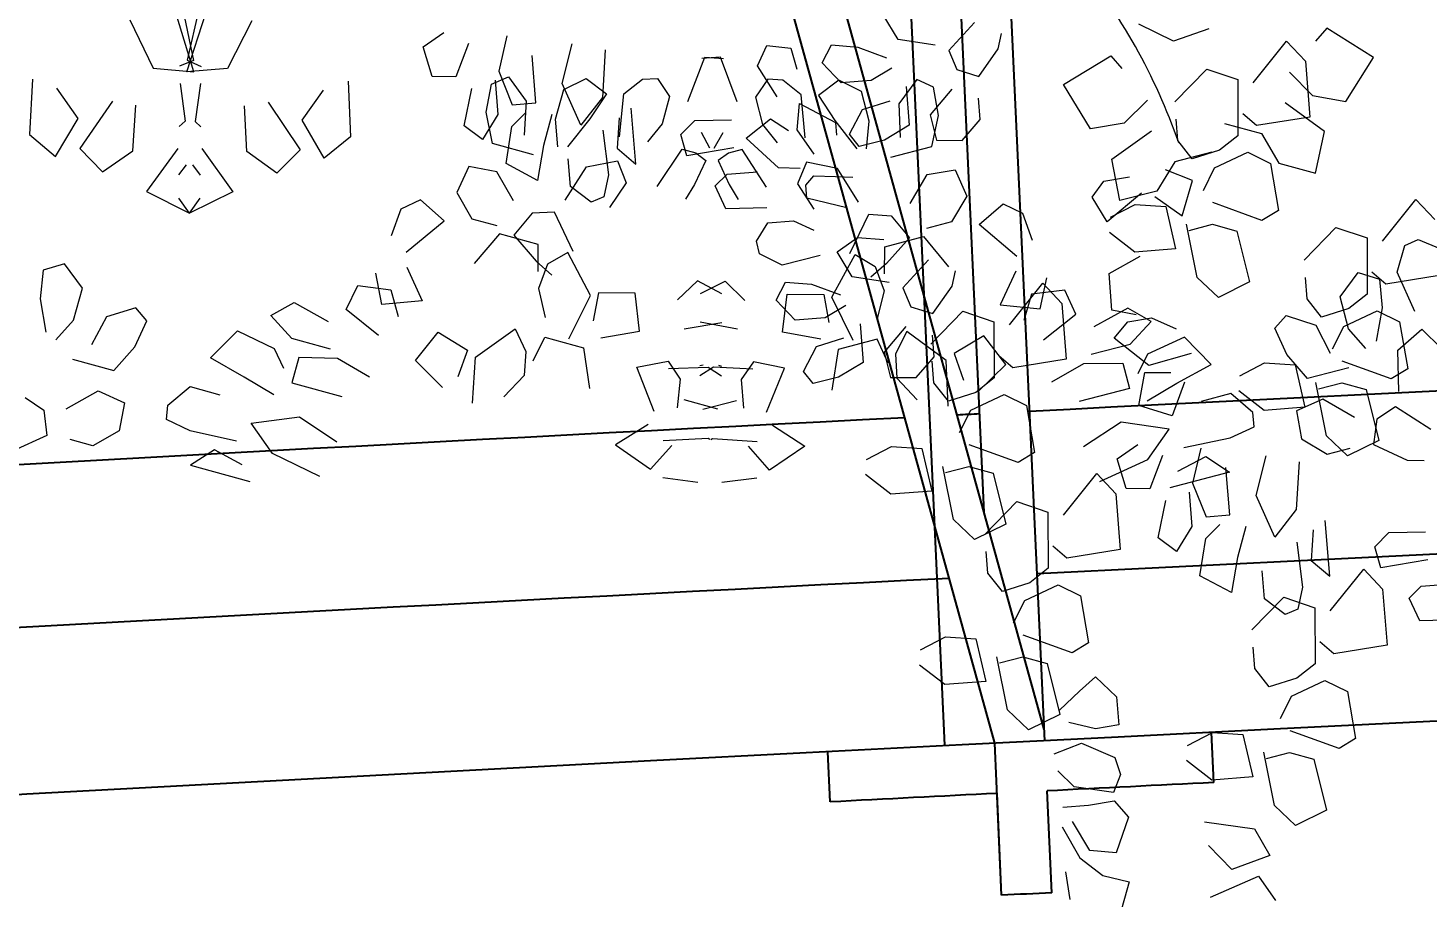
# Model space of a CAD drawing. Header units: metres. Extents: x 10 to 239, y 2 to 253.
# Drawn here: x 52.315 to 53.153, y 173.459 to 173.979 of the extents above; entities that cross this region are included whole.
import ezdxf

# ---------------------------------------------------------------- set-up
doc = ezdxf.new("R2010")
doc.units = ezdxf.units.M
doc.header["$MEASUREMENT"] = 0
doc.layers.get('Defpoints').update_dxf_attribs({"color": 9})
for name, color, linetype in [('-cotas', 252, 'Continuous'), ('1', 7, 'Continuous'), ('1estruct arco', 7, 'Continuous')]:
    doc.layers.add(name, color=color, linetype=linetype)
doc.layers.add('bloques veg', color=7, linetype='Continuous', lineweight=0, true_color=0xbbd5a5)
doc.styles.get("Standard").update_dxf_attribs({"font": 'arial.ttf'})
doc.dimstyles.get("Standard").update_dxf_attribs({"dimtxt": 0.18, "dimasz": 0.18, "dimexe": 0.18, "dimexo": 0.0625, "dimgap": 0.09, "dimtad": 0, "dimtih": 1, "dimtoh": 1, "dimdec": 4, "dimzin": 0, "dimdsep": 46, "dimtxsty": 'Standard', "dimcen": 0.09, "dimadec": 0, "dimazin": 0, "dimtfac": 1, "dimtdec": 4, "dimtofl": 0, "dimtmove": 0, "dimatfit": 3, "dimfxl": 1, "dimtolj": 1, "dimtzin": 0, "dimarcsym": 0})

# ---------------------------------------------------------------- blocks, each defined once
blk = doc.blocks.new('A$C0C3707A3')
at = {"layer": 'bloques veg'}
for p, q in [((0.64166, 0.49008), (0.64594, 0.50173)), ((0.64594, 0.50173), (0.66201, 0.50091)), ((0.66201, 0.50091), (0.66562, 0.48831)), ((0.60619, 0.48795), (0.61611, 0.4946)), ((0.61611, 0.4946), (0.63311, 0.48423)), ((0.6158, 0.47607), (0.60619, 0.48795)), ((0.65591, 0.47812), (0.64166, 0.49008)), ((0.57641, 0.46801), (0.59025, 0.48058)), ((0.59025, 0.48058), (0.60754, 0.4713)), ((0.63317, 0.47141), (0.6158, 0.47607)), ((0.59262, 0.45901), (0.57641, 0.46801)), ((0.60754, 0.4713), (0.61202, 0.46196)), ((0.61811, 0.4673), (0.61491, 0.45537)), ((0.63693, 0.46808), (0.61811, 0.4673)), ((0.65284, 0.458), (0.63693, 0.46808)), ((0.55641, 0.44545), (0.56771, 0.45289)), ((0.56771, 0.45289), (0.58182, 0.44911)), ((0.60636, 0.44951), (0.59262, 0.45901)), ((0.61491, 0.45537), (0.63879, 0.44897)), ((0.55683, 0.43835), (0.55641, 0.44545)), ((0.56682, 0.43219), (0.55683, 0.43835)), ((0.59607, 0.43715), (0.61981, 0.43893)), ((0.60589, 0.42172), (0.59607, 0.43715)), ((0.61981, 0.43893), (0.6376, 0.42718)), ((0.5899, 0.42716), (0.56682, 0.43219)), ((0.57839, 0.42327), (0.56738, 0.41691)), ((0.593, 0.41703), (0.57839, 0.42327)), ((0.6289, 0.41206), (0.60589, 0.42172)), ((0.56738, 0.41691), (0.5956, 0.40935)), ((0.55834, 0.36582), (0.56257, 0.39028)), ((0.56257, 0.39028), (0.574, 0.38954)), ((0.574, 0.38954), (0.57848, 0.3802)), ((0.52308, 0.36014), (0.52969, 0.38047)), ((0.52969, 0.38047), (0.54279, 0.38162)), ((0.54279, 0.38162), (0.54648, 0.37365)), ((0.57848, 0.3802), (0.57245, 0.36204)), ((0.54648, 0.37365), (0.54241, 0.35845)), ((0.42731, 0.35439), (0.42863, 0.368)), ((0.42863, 0.368), (0.4363, 0.3706)), ((0.4363, 0.3706), (0.44621, 0.3598)), ((0.46293, 0.36579), (0.47612, 0.37156)), ((0.47612, 0.37156), (0.48334, 0.36381)), ((0.49232, 0.36257), (0.50174, 0.37168)), ((0.50174, 0.37168), (0.50854, 0.37102)), ((0.50854, 0.37102), (0.51548, 0.36218)), ((0.25778, 0.35561), (0.27183, 0.36464)), ((0.27914, 0.36152), (0.28108, 0.34704)), ((0.44621, 0.3598), (0.44568, 0.34482)), ((0.45886, 0.35059), (0.46293, 0.36579)), ((0.48334, 0.36381), (0.47768, 0.35137)), ((0.49034, 0.34216), (0.49232, 0.36257)), ((0.51548, 0.36218), (0.51199, 0.34915)), ((0.25225, 0.33499), (0.25778, 0.35561)), ((0.3607, 0.34897), (0.37476, 0.358)), ((0.38207, 0.35488), (0.384, 0.3404)), ((0.43033, 0.33962), (0.42731, 0.35439)), ((0.54058, 0.34731), (0.56094, 0.35814)), ((0.56094, 0.35814), (0.56613, 0.34279)), ((0.28108, 0.34704), (0.27483, 0.33243)), ((0.35518, 0.32835), (0.3607, 0.34897)), ((0.46138, 0.33828), (0.45886, 0.35059)), ((0.47768, 0.35137), (0.46739, 0.339)), ((0.51199, 0.34915), (0.50395, 0.34084)), ((0.53659, 0.33675), (0.54058, 0.34731)), ((0.384, 0.3404), (0.37776, 0.32579)), ((0.44987, 0.33439), (0.43033, 0.33962)), ((0.56613, 0.34279), (0.55729, 0.33585)), ((0.57582, 0.33554), (0.59443, 0.33986)), ((0.59443, 0.33986), (0.60274, 0.33182)), ((0.27483, 0.33243), (0.25225, 0.33499)), ((0.47433, 0.33016), (0.4891, 0.33318)), ((0.4891, 0.33318), (0.4927, 0.32058)), ((0.50906, 0.32085), (0.52081, 0.33865)), ((0.52081, 0.33865), (0.52732, 0.3369)), ((0.52732, 0.3369), (0.5305, 0.3314)), ((0.13035, 0.33159), (0.14475, 0.32889)), ((0.22097, 0.32243), (0.23444, 0.32929)), ((0.23444, 0.32929), (0.26245, 0.32527)), ((0.37776, 0.32579), (0.35518, 0.32835)), ((0.41816, 0.32892), (0.41358, 0.31619)), ((0.43176, 0.32761), (0.41816, 0.32892)), ((0.4405, 0.31247), (0.43176, 0.32761)), ((0.46504, 0.31287), (0.47433, 0.33016)), ((0.5305, 0.3314), (0.52651, 0.32083)), ((0.54107, 0.3274), (0.55613, 0.33151)), ((0.55613, 0.33151), (0.56857, 0.32585)), ((0.60274, 0.33182), (0.59737, 0.32046)), ((0.14923, 0.31955), (0.13655, 0.31131)), ((0.16755, 0.32278), (0.14923, 0.31955)), ((0.22312, 0.3044), (0.22097, 0.32243)), ((0.2589, 0.32506), (0.25787, 0.31254)), ((0.32389, 0.31579), (0.33736, 0.32265)), ((0.33736, 0.32265), (0.36537, 0.31864)), ((0.4927, 0.32058), (0.48704, 0.30814)), ((0.52651, 0.32083), (0.5231, 0.31244)), ((0.56857, 0.32585), (0.55306, 0.31139)), ((0.59737, 0.32046), (0.58594, 0.3212)), ((0.14537, 0.3008), (0.15103, 0.31325)), ((0.15103, 0.31325), (0.16826, 0.31677)), ((0.17702, 0.31908), (0.17353, 0.30605)), ((0.18505, 0.30995), (0.19577, 0.31522)), ((0.20474, 0.31398), (0.2053, 0.2987)), ((0.29356, 0.31112), (0.30507, 0.31502)), ((0.30507, 0.31502), (0.31593, 0.31211)), ((0.32604, 0.29776), (0.32389, 0.31579)), ((0.36183, 0.31842), (0.3608, 0.3059)), ((0.41358, 0.31619), (0.42073, 0.3038)), ((0.55306, 0.31139), (0.54655, 0.31314)), ((0.12872, 0.29945), (0.1131, 0.31061)), ((0.13655, 0.31131), (0.12872, 0.29945)), ((0.17547, 0.29157), (0.18505, 0.30995)), ((0.25787, 0.31254), (0.25033, 0.30176)), ((0.25118, 0.28757), (0.26844, 0.30855)), ((0.27611, 0.31114), (0.28522, 0.30172)), ((0.29303, 0.29614), (0.29356, 0.31112)), ((0.32461, 0.30978), (0.33515, 0.28834)), ((0.39648, 0.30448), (0.408, 0.30838)), ((0.408, 0.30838), (0.41885, 0.30547)), ((0.4494, 0.30659), (0.44215, 0.2969)), ((0.46004, 0.30723), (0.4494, 0.30659)), ((0.46929, 0.28963), (0.46004, 0.30723)), ((0.53713, 0.30403), (0.5448, 0.30662)), ((0.5448, 0.30662), (0.55471, 0.29583)), ((0.57144, 0.30181), (0.58462, 0.30759)), ((0.58462, 0.30759), (0.59185, 0.29983)), ((0.1607, 0.28855), (0.14537, 0.3008)), ((0.17353, 0.30605), (0.17113, 0.29274)), ((0.20978, 0.28936), (0.21761, 0.30122)), ((0.25033, 0.30176), (0.22312, 0.3044)), ((0.22529, 0.30382), (0.23106, 0.29064)), ((0.28522, 0.30172), (0.28708, 0.28261)), ((0.3608, 0.3059), (0.35326, 0.29513)), ((0.35411, 0.28094), (0.37136, 0.30191)), ((0.37904, 0.3045), (0.38815, 0.29508)), ((0.39596, 0.2895), (0.39648, 0.30448)), ((0.42073, 0.3038), (0.43159, 0.3009)), ((0.42753, 0.30314), (0.43808, 0.2817)), ((0.53581, 0.29042), (0.53713, 0.30403)), ((0.56736, 0.28662), (0.57144, 0.30181)), ((0.59185, 0.29983), (0.58619, 0.28739)), ((0.2053, 0.2987), (0.19226, 0.28475)), ((0.29693, 0.28462), (0.29303, 0.29614)), ((0.35326, 0.29513), (0.32604, 0.29776)), ((0.38815, 0.29508), (0.39001, 0.27597)), ((0.44215, 0.2969), (0.45227, 0.28256)), ((0.55471, 0.29583), (0.55418, 0.28084)), ((0.17113, 0.29274), (0.1607, 0.28855)), ((0.18299, 0.28491), (0.17547, 0.29157)), ((0.20767, 0.27713), (0.20978, 0.28936)), ((0.23106, 0.29064), (0.23525, 0.28021)), ((0.2532, 0.27773), (0.25118, 0.28757)), ((0.33515, 0.28834), (0.32457, 0.27489)), ((0.39985, 0.27799), (0.39596, 0.2895)), ((0.53883, 0.27565), (0.53581, 0.29042)), ((0.56988, 0.27431), (0.56736, 0.28662)), ((0.58619, 0.28739), (0.57589, 0.27503)), ((0.19226, 0.28475), (0.18299, 0.28491)), ((0.23525, 0.28021), (0.22178, 0.27335)), ((0.28708, 0.28261), (0.27766, 0.2735)), ((0.32457, 0.27489), (0.29693, 0.28462)), ((0.35612, 0.27109), (0.35411, 0.28094)), ((0.43808, 0.2817), (0.42749, 0.26825)), ((0.45227, 0.28256), (0.45928, 0.27835)), ((0.22178, 0.27335), (0.20767, 0.27713)), ((0.27766, 0.2735), (0.2532, 0.27773)), ((0.29355, 0.24597), (0.29865, 0.27369)), ((0.29865, 0.27369), (0.30691, 0.27846)), ((0.39001, 0.27597), (0.38058, 0.26686)), ((0.42749, 0.26825), (0.39985, 0.27799)), ((0.55837, 0.27041), (0.53883, 0.27565)), ((0.32036, 0.26788), (0.33495, 0.24419)), ((0.38058, 0.26686), (0.35612, 0.27109)), ((0.39648, 0.23934), (0.40158, 0.26705)), ((0.40158, 0.26705), (0.40983, 0.27182)), ((0.57354, 0.2489), (0.58283, 0.26619)), ((0.58283, 0.26619), (0.5976, 0.26921)), ((0.1071, 0.26219), (0.1091, 0.2349)), ((0.42329, 0.26124), (0.43788, 0.23755)), ((0.52666, 0.26495), (0.52208, 0.25222)), ((0.54026, 0.26363), (0.52666, 0.26495)), ((0.54901, 0.24849), (0.54026, 0.26363)), ((0.11693, 0.24676), (0.13286, 0.25413)), ((1.24332, 0.22491), (1.23453, 0.25286)), ((1.23784, 0.25458), (1.24316, 0.23041)), ((1.23998, 0.22491), (1.24877, 0.25286)), ((1.24546, 0.25458), (1.24014, 0.23041)), ((0.11712, 0.22577), (0.11693, 0.24676)), ((0.14509, 0.25202), (0.13298, 0.2285)), ((0.16426, 0.24106), (0.17832, 0.25009)), ((0.18562, 0.24697), (0.18756, 0.23249)), ((0.52208, 0.25222), (0.52923, 0.23983)), ((1.21266, 0.24941), (1.224, 0.2266)), ((1.27064, 0.24941), (1.2593, 0.2266)), ((1.70882, 0.24266), (1.69233, 0.25057)), ((1.72555, 0.24865), (1.70882, 0.24266)), ((1.78161, 0.24928), (1.77626, 0.24319)), ((1.80392, 0.23548), (1.78161, 0.24928)), ((0.15874, 0.22044), (0.16426, 0.24106)), ((0.32177, 0.23841), (0.29355, 0.24597)), ((0.33495, 0.24419), (0.32177, 0.23841)), ((0.52923, 0.23983), (0.54009, 0.23692)), ((0.5579, 0.24262), (0.55065, 0.23293)), ((0.56854, 0.24326), (0.5579, 0.24262)), ((0.57779, 0.22566), (0.56854, 0.24326)), ((0.1091, 0.2349), (0.09404, 0.23079)), ((0.4247, 0.23177), (0.39648, 0.23934)), ((0.43788, 0.23755), (0.4247, 0.23177)), ((0.55065, 0.23293), (0.56077, 0.21858)), ((1.47818, 0.21242), (1.48617, 0.23354)), ((1.49357, 0.23354), (1.48474, 0.23297)), ((1.48617, 0.23354), (1.495, 0.23297)), ((1.50156, 0.21242), (1.49357, 0.23354)), ((1.65668, 0.22173), (1.67899, 0.23553)), ((1.67899, 0.23553), (1.68434, 0.22945)), ((1.79092, 0.21454), (1.80392, 0.23548)), ((0.13298, 0.2285), (0.11712, 0.22577)), ((0.18756, 0.23249), (0.18132, 0.21788)), ((0.3182, 0.22075), (0.32249, 0.2324)), ((0.32249, 0.2324), (0.33856, 0.23159)), ((0.33856, 0.23159), (0.34216, 0.21899)), ((1.224, 0.2266), (1.24332, 0.22491)), ((1.24316, 0.23041), (1.23652, 0.22758)), ((1.2593, 0.2266), (1.23998, 0.22491)), ((1.24014, 0.23041), (1.24678, 0.22758)), ((1.76397, 0.22826), (1.77506, 0.21727)), ((0.18132, 0.21788), (0.15874, 0.22044)), ((0.28273, 0.21863), (0.29266, 0.22527)), ((0.29266, 0.22527), (0.30966, 0.2149)), ((0.33245, 0.20879), (0.3182, 0.22075)), ((1.16666, 0.22102), (1.1654, 0.1946)), ((1.31664, 0.22102), (1.3179, 0.1946)), ((1.38241, 0.20667), (1.38482, 0.21998)), ((1.38482, 0.21998), (1.39278, 0.22367)), ((1.39278, 0.22367), (1.40131, 0.21207)), ((1.41912, 0.21777), (1.42984, 0.22304)), ((1.42984, 0.22304), (1.43953, 0.21579)), ((1.44771, 0.21593), (1.45655, 0.22287)), ((1.45655, 0.22287), (1.46365, 0.22329)), ((1.46365, 0.22329), (1.4695, 0.21474)), ((1.51609, 0.22329), (1.51024, 0.21474)), ((1.52319, 0.22287), (1.51609, 0.22329)), ((1.53203, 0.21593), (1.52319, 0.22287)), ((1.5499, 0.22304), (1.54021, 0.21579)), ((1.56062, 0.21777), (1.5499, 0.22304)), ((1.58696, 0.22367), (1.57843, 0.21207)), ((1.59493, 0.21998), (1.58696, 0.22367)), ((1.59733, 0.20667), (1.59493, 0.21998)), ((1.66968, 0.2008), (1.65668, 0.22173)), ((0.12745, 0.20788), (0.14092, 0.21474)), ((0.14092, 0.21474), (0.16893, 0.21073)), ((0.29235, 0.20674), (0.28273, 0.21863)), ((0.56077, 0.21858), (0.56779, 0.21438)), ((1.18843, 0.20239), (1.17831, 0.21673)), ((1.2368, 0.2194), (1.23928, 0.20145)), ((1.2465, 0.2194), (1.24402, 0.20145)), ((1.29487, 0.20239), (1.30499, 0.21673)), ((1.41534, 0.20366), (1.41912, 0.21777)), ((1.43953, 0.21579), (1.4317, 0.20393)), ((1.44574, 0.19552), (1.44771, 0.21593)), ((1.4695, 0.21474), (1.46601, 0.20172)), ((1.51024, 0.21474), (1.51373, 0.20172)), ((1.53401, 0.19552), (1.53203, 0.21593)), ((1.54021, 0.21579), (1.54804, 0.20393)), ((1.5644, 0.20366), (1.56062, 0.21777)), ((1.69663, 0.21452), (1.68554, 0.20353)), ((1.7808, 0.2002), (1.76204, 0.21378)), ((1.77506, 0.21727), (1.79092, 0.21454)), ((0.1296, 0.18985), (0.12745, 0.20788)), ((0.16539, 0.21051), (0.16436, 0.19799)), ((0.25296, 0.19868), (0.2668, 0.21126)), ((0.2668, 0.21126), (0.28409, 0.20197)), ((0.30971, 0.20209), (0.29235, 0.20674)), ((0.35024, 0.19705), (0.36112, 0.21158)), ((0.36112, 0.21158), (0.37624, 0.20288)), ((0.37891, 0.19983), (0.39847, 0.21204)), ((0.39847, 0.21204), (0.40403, 0.20241)), ((0.40613, 0.1972), (0.41258, 0.20826)), ((0.41258, 0.20826), (0.43103, 0.20332)), ((1.20465, 0.21084), (1.18928, 0.1882)), ((1.21461, 0.18723), (1.2158, 0.20902)), ((1.26869, 0.18723), (1.2675, 0.20902)), ((1.27865, 0.21084), (1.29402, 0.1882)), ((1.38543, 0.1919), (1.38241, 0.20667)), ((1.40131, 0.21207), (1.40049, 0.19601)), ((1.57843, 0.21207), (1.57925, 0.19601)), ((1.59431, 0.1919), (1.59733, 0.20667)), ((0.20004, 0.19657), (0.21156, 0.20047)), ((0.21156, 0.20047), (0.22241, 0.19756)), ((0.28409, 0.20197), (0.28857, 0.19263)), ((0.37624, 0.20288), (0.37166, 0.19014)), ((0.37744, 0.17696), (0.37891, 0.19983)), ((0.40403, 0.20241), (0.40192, 0.19018)), ((0.43103, 0.20332), (0.43427, 0.185)), ((1.17776, 0.18431), (1.18843, 0.20239)), ((1.23928, 0.20145), (1.23652, 0.1989)), ((1.24402, 0.20145), (1.24678, 0.1989)), ((1.30554, 0.18431), (1.29487, 0.20239)), ((1.41649, 0.19056), (1.41534, 0.20366)), ((1.4317, 0.20393), (1.42112, 0.19048)), ((1.46601, 0.20172), (1.45905, 0.19311)), ((1.51373, 0.20172), (1.52069, 0.19311)), ((1.54804, 0.20393), (1.55862, 0.19048)), ((1.56326, 0.19056), (1.5644, 0.20366)), ((1.68554, 0.20353), (1.66968, 0.2008)), ((1.6798, 0.18645), (1.69856, 0.20004)), ((1.73331, 0.20376), (1.75083, 0.19915)), ((1.77677, 0.1805), (1.7808, 0.2002)), ((0.16436, 0.19799), (0.15682, 0.18722)), ((0.15767, 0.17303), (0.17492, 0.194)), ((0.1826, 0.19659), (0.19171, 0.18717)), ((0.19952, 0.18159), (0.20004, 0.19657)), ((0.23109, 0.19523), (0.24164, 0.1738)), ((0.26916, 0.18969), (0.25296, 0.19868)), ((0.29465, 0.19798), (0.29145, 0.18604)), ((0.31347, 0.19875), (0.29465, 0.19798)), ((0.32939, 0.18867), (0.31347, 0.19875)), ((0.36449, 0.18508), (0.35024, 0.19705)), ((0.43712, 0.18691), (0.45118, 0.19594)), ((0.45679, 0.19525), (0.47156, 0.19828)), ((0.46488, 0.17331), (0.45679, 0.19525)), ((0.47156, 0.19828), (0.47742, 0.18973)), ((1.1654, 0.1946), (1.17776, 0.18431)), ((1.3179, 0.1946), (1.30554, 0.18431)), ((1.48884, 0.1904), (1.48474, 0.19778)), ((1.4909, 0.1904), (1.495, 0.19778)), ((1.75083, 0.19915), (1.75925, 0.18511)), ((0.15682, 0.18722), (0.1296, 0.18985)), ((0.19171, 0.18717), (0.19357, 0.16806)), ((0.2829, 0.18019), (0.26916, 0.18969)), ((0.40192, 0.19018), (0.39221, 0.17998)), ((0.4316, 0.16628), (0.43712, 0.18691)), ((0.45848, 0.19282), (0.46042, 0.17834)), ((0.47742, 0.18973), (0.47501, 0.17641)), ((1.18928, 0.1882), (1.20027, 0.17711)), ((1.20027, 0.17711), (1.21461, 0.18723)), ((1.2359, 0.18851), (1.2211, 0.16804)), ((1.2474, 0.18851), (1.2622, 0.16804)), ((1.28303, 0.17711), (1.26869, 0.18723)), ((1.29402, 0.1882), (1.28303, 0.17711)), ((1.40497, 0.18666), (1.38543, 0.1919)), ((1.46388, 0.17204), (1.47562, 0.18984)), ((1.47562, 0.18984), (1.48214, 0.18809)), ((1.48214, 0.18809), (1.48698, 0.18447)), ((1.49761, 0.18809), (1.49276, 0.18447)), ((1.50412, 0.18984), (1.49761, 0.18809)), ((1.51587, 0.17204), (1.50412, 0.18984)), ((1.57477, 0.18666), (1.59431, 0.1919)), ((1.68383, 0.16676), (1.6798, 0.18645)), ((1.72729, 0.19002), (1.70977, 0.18541)), ((0.20341, 0.17008), (0.19952, 0.18159)), ((0.23295, 0.17612), (0.24425, 0.18356)), ((0.24425, 0.18356), (0.25836, 0.17978)), ((0.29145, 0.18604), (0.31533, 0.17964)), ((1.23652, 0.17593), (1.24017, 0.18075)), ((1.24678, 0.17593), (1.24313, 0.18075)), ((1.37434, 0.18091), (1.36868, 0.16846)), ((1.38766, 0.1785), (1.37434, 0.18091)), ((1.42015, 0.16515), (1.43023, 0.18106)), ((1.43023, 0.18106), (1.445, 0.18408)), ((1.445, 0.18408), (1.44918, 0.17365)), ((1.48698, 0.18447), (1.48161, 0.17311)), ((1.49276, 0.18447), (1.49813, 0.17311)), ((1.53474, 0.18408), (1.53056, 0.17365)), ((1.54952, 0.18106), (1.53474, 0.18408)), ((1.5596, 0.16515), (1.54952, 0.18106)), ((1.59208, 0.1785), (1.6054, 0.18091)), ((1.6054, 0.18091), (1.61106, 0.16846)), ((1.70977, 0.18541), (1.70135, 0.17137)), ((1.75925, 0.18511), (1.77677, 0.1805)), ((0.15968, 0.16318), (0.15767, 0.17303)), ((0.24164, 0.1738), (0.23105, 0.16034)), ((0.23338, 0.16903), (0.23295, 0.17612)), ((0.46042, 0.17834), (0.45418, 0.16372)), ((1.39561, 0.16474), (1.38766, 0.1785)), ((1.44918, 0.17365), (1.44135, 0.16179)), ((1.48161, 0.17311), (1.47741, 0.16609)), ((1.49813, 0.17311), (1.50234, 0.16609)), ((1.53056, 0.17365), (1.53839, 0.16179)), ((1.58414, 0.16474), (1.59208, 0.1785)), ((0.19357, 0.16806), (0.18414, 0.15895)), ((0.23105, 0.16034), (0.20341, 0.17008)), ((0.24336, 0.16286), (0.23338, 0.16903)), ((0.27261, 0.16782), (0.29636, 0.1696)), ((0.28244, 0.15239), (0.27261, 0.16782)), ((0.29636, 0.1696), (0.31415, 0.15786)), ((0.46096, 0.16738), (0.44661, 0.15726)), ((1.2211, 0.16804), (1.24165, 0.15788)), ((1.2622, 0.16804), (1.24165, 0.15788)), ((1.36868, 0.16846), (1.37584, 0.15608)), ((1.61106, 0.16846), (1.60391, 0.15608)), ((1.70135, 0.17137), (1.68383, 0.16676)), ((0.18414, 0.15895), (0.15968, 0.16318)), ((0.20514, 0.15914), (0.21339, 0.16391)), ((0.26645, 0.15784), (0.24336, 0.16286)), ((0.33675, 0.15098), (0.35081, 0.16001)), ((0.40031, 0.15372), (0.41378, 0.16059)), ((0.41378, 0.16059), (0.44179, 0.15657)), ((0.45418, 0.16372), (0.4316, 0.16628)), ((1.24165, 0.15788), (1.23652, 0.16493)), ((1.24165, 0.15788), (1.24678, 0.16493)), ((1.34211, 0.16046), (1.33753, 0.14773)), ((1.35145, 0.16494), (1.34211, 0.16046)), ((1.36273, 0.15494), (1.35145, 0.16494)), ((1.61701, 0.15494), (1.62829, 0.16494)), ((1.62829, 0.16494), (1.63763, 0.16046)), ((1.63763, 0.16046), (1.64221, 0.14773)), ((0.20004, 0.13143), (0.20514, 0.15914)), ((0.22685, 0.15333), (0.24144, 0.12964)), ((0.25493, 0.15395), (0.24392, 0.14759)), ((0.26955, 0.1477), (0.25493, 0.15395)), ((0.35811, 0.15689), (0.36005, 0.14241)), ((0.40246, 0.1357), (0.40031, 0.15372)), ((0.43825, 0.15636), (0.43722, 0.14384)), ((0.44661, 0.15726), (0.46224, 0.1461)), ((0.46224, 0.1461), (0.47224, 0.15738)), ((1.34476, 0.13997), (1.36273, 0.15494)), ((1.37584, 0.15608), (1.38778, 0.15288)), ((1.4045, 0.15887), (1.39588, 0.14838)), ((1.41515, 0.15951), (1.4045, 0.15887)), ((1.4241, 0.14082), (1.41515, 0.15951)), ((1.55564, 0.14082), (1.5646, 0.15951)), ((1.5646, 0.15951), (1.57524, 0.15887)), ((1.57524, 0.15887), (1.58387, 0.14838)), ((1.60391, 0.15608), (1.59197, 0.15288)), ((1.63498, 0.13997), (1.61701, 0.15494)), ((0.24392, 0.14759), (0.27214, 0.14003)), ((0.30544, 0.14274), (0.28244, 0.15239)), ((0.33123, 0.13035), (0.33675, 0.15098)), ((1.38907, 0.14904), (1.37711, 0.13479)), ((1.40753, 0.1441), (1.38907, 0.14904)), ((1.39588, 0.14838), (1.40658, 0.13621)), ((1.57222, 0.1441), (1.59067, 0.14904)), ((1.58387, 0.14838), (1.57317, 0.13621)), ((1.59067, 0.14904), (1.60263, 0.13479)), ((1.81941, 0.14635), (1.82563, 0.14918)), ((1.82563, 0.14918), (1.83606, 0.14499)), ((0.36005, 0.14241), (0.35381, 0.12779)), ((0.43722, 0.14384), (0.42968, 0.13306)), ((0.43053, 0.11887), (0.44778, 0.13984)), ((0.45546, 0.14244), (0.46457, 0.13302)), ((0.47238, 0.12743), (0.4729, 0.14242)), ((0.4729, 0.14242), (0.48442, 0.14631)), ((0.48442, 0.14631), (0.49527, 0.1434)), ((0.50395, 0.14108), (0.5145, 0.11964)), ((1.40758, 0.13128), (1.40753, 0.1441)), ((1.42164, 0.14032), (1.412, 0.13475)), ((1.43247, 0.11996), (1.42164, 0.14032)), ((1.54727, 0.11996), (1.55811, 0.14032)), ((1.55811, 0.14032), (1.56774, 0.13475)), ((1.57216, 0.13128), (1.57222, 0.1441)), ((1.81581, 0.13375), (1.81941, 0.14635)), ((0.42968, 0.13306), (0.40246, 0.1357)), ((1.18246, 0.13344), (1.17233, 0.13034)), ((1.19099, 0.12184), (1.18246, 0.13344)), ((1.40658, 0.13621), (1.4141, 0.12954)), ((1.412, 0.13475), (1.40772, 0.1231)), ((1.57317, 0.13621), (1.56565, 0.12954)), ((1.56774, 0.13475), (1.57202, 0.1231)), ((1.78875, 0.12184), (1.79728, 0.13344)), ((1.79728, 0.13344), (1.80742, 0.13034)), ((1.8243, 0.11508), (1.81581, 0.13375)), ((0.22826, 0.12386), (0.20004, 0.13143)), ((0.24144, 0.12964), (0.22826, 0.12386)), ((0.35381, 0.12779), (0.33123, 0.13035)), ((0.46457, 0.13302), (0.46642, 0.11391)), ((0.47627, 0.11592), (0.47238, 0.12743)), ((1.17233, 0.13034), (1.17101, 0.11673)), ((1.33344, 0.11509), (1.33042, 0.12986)), ((1.34519, 0.13288), (1.35255, 0.11694)), ((1.48329, 0.12728), (1.47387, 0.11818)), ((1.495, 0.1213), (1.48329, 0.12728)), ((1.48474, 0.1213), (1.49645, 0.12728)), ((1.49645, 0.12728), (1.50587, 0.11818)), ((1.63455, 0.13288), (1.62719, 0.11694)), ((1.6463, 0.11509), (1.64932, 0.12986)), ((1.80742, 0.13034), (1.80874, 0.11673)), ((0.23488, 0.09649), (0.23911, 0.12096)), ((0.23911, 0.12096), (0.25055, 0.12022)), ((0.25055, 0.12022), (0.25502, 0.11088)), ((0.29994, 0.1178), (0.31341, 0.12466)), ((0.31341, 0.12466), (0.34142, 0.12064)), ((0.33787, 0.12043), (0.33685, 0.10791)), ((1.18692, 0.10665), (1.19099, 0.12184)), ((1.3165, 0.11264), (1.32187, 0.124)), ((1.32187, 0.124), (1.33765, 0.1221)), ((1.33765, 0.1221), (1.34125, 0.1095)), ((1.40772, 0.1231), (1.41103, 0.10942)), ((1.42231, 0.09942), (1.43247, 0.11996)), ((1.43631, 0.12126), (1.4339, 0.10794)), ((1.45375, 0.12124), (1.43631, 0.12126)), ((1.4559, 0.10321), (1.45375, 0.12124)), ((1.52384, 0.10321), (1.52599, 0.12124)), ((1.52599, 0.12124), (1.54343, 0.12126)), ((1.54343, 0.12126), (1.54584, 0.10794)), ((1.55743, 0.09942), (1.54727, 0.11996)), ((1.57202, 0.1231), (1.56871, 0.10942)), ((1.6421, 0.1221), (1.63849, 0.1095)), ((1.65787, 0.124), (1.6421, 0.1221)), ((1.66324, 0.11264), (1.65787, 0.124)), ((1.79282, 0.10665), (1.78875, 0.12184)), ((0.30209, 0.09977), (0.29994, 0.1178)), ((0.43254, 0.10902), (0.43053, 0.11887)), ((0.46642, 0.11391), (0.457, 0.1048)), ((0.50391, 0.10619), (0.47627, 0.11592)), ((0.5145, 0.11964), (0.50391, 0.10619)), ((1.17101, 0.11673), (1.17374, 0.10087)), ((1.28074, 0.10943), (1.29175, 0.11579)), ((1.29175, 0.11579), (1.30795, 0.10679)), ((1.35255, 0.11694), (1.33344, 0.11509)), ((1.62719, 0.11694), (1.6463, 0.11509)), ((1.688, 0.11579), (1.67179, 0.10679)), ((1.69901, 0.10943), (1.688, 0.11579)), ((1.80874, 0.11673), (1.806, 0.10087)), ((0.19963, 0.09082), (0.20624, 0.11115)), ((0.20624, 0.11115), (0.21934, 0.11229)), ((0.21934, 0.11229), (0.22302, 0.10433)), ((0.25502, 0.11088), (0.249, 0.09271)), ((0.33685, 0.10791), (0.32931, 0.09713)), ((0.35509, 0.10651), (0.3642, 0.09709)), ((0.37201, 0.09151), (0.37253, 0.10649)), ((0.37253, 0.10649), (0.38405, 0.11038)), ((0.38405, 0.11038), (0.3949, 0.10748)), ((0.457, 0.1048), (0.43254, 0.10902)), ((0.478, 0.10499), (0.48625, 0.10976)), ((1.17858, 0.09725), (1.18692, 0.10665)), ((1.20249, 0.10829), (1.19545, 0.09506)), ((1.21646, 0.11269), (1.20249, 0.10829)), ((1.21615, 0.09416), (1.22181, 0.10661)), ((1.22181, 0.10661), (1.21646, 0.11269)), ((1.29064, 0.09863), (1.28074, 0.10943)), ((1.33183, 0.10039), (1.3165, 0.11264)), ((1.47719, 0.10449), (1.495, 0.10764)), ((1.50256, 0.10449), (1.48474, 0.10764)), ((1.64791, 0.10039), (1.66324, 0.11264)), ((1.6891, 0.09863), (1.69901, 0.10943)), ((1.75793, 0.10661), (1.76328, 0.11269)), ((1.76359, 0.09416), (1.75793, 0.10661)), ((1.76328, 0.11269), (1.77726, 0.10829)), ((1.77726, 0.10829), (1.78429, 0.09506)), ((1.80116, 0.09725), (1.79282, 0.10665)), ((1.81643, 0.09669), (1.82771, 0.10669)), ((1.82771, 0.10669), (1.83713, 0.09758)), ((0.22302, 0.10433), (0.21895, 0.08913)), ((0.33016, 0.08294), (0.34741, 0.10391)), ((0.40358, 0.10515), (0.41413, 0.08371)), ((0.4729, 0.07727), (0.478, 0.10499)), ((1.25205, 0.0892), (1.2648, 0.10207)), ((1.2648, 0.10207), (1.28238, 0.09387)), ((1.34962, 0.08865), (1.36021, 0.1021)), ((1.36021, 0.1021), (1.37424, 0.09368)), ((1.378, 0.09035), (1.39676, 0.10393)), ((1.39676, 0.10393), (1.40204, 0.09322)), ((1.40551, 0.0888), (1.41088, 0.10015)), ((1.41088, 0.10015), (1.42933, 0.09521)), ((1.43759, 0.09998), (1.4559, 0.10321)), ((1.54216, 0.09998), (1.52384, 0.10321)), ((1.56887, 0.10015), (1.55041, 0.09521)), ((1.57424, 0.0888), (1.56887, 0.10015)), ((1.58298, 0.10393), (1.57771, 0.09322)), ((1.60174, 0.09035), (1.58298, 0.10393)), ((1.61953, 0.1021), (1.6055, 0.09368)), ((1.63012, 0.08865), (1.61953, 0.1021)), ((1.71494, 0.10207), (1.69736, 0.09387)), ((1.7277, 0.0892), (1.71494, 0.10207)), ((0.32931, 0.09713), (0.30209, 0.09977)), ((0.3642, 0.09709), (0.36605, 0.07798)), ((0.4997, 0.09917), (0.5143, 0.07548)), ((1.20615, 0.08288), (1.21615, 0.09416)), ((1.28238, 0.09387), (1.28686, 0.08452)), ((1.30909, 0.09369), (1.29064, 0.09863)), ((1.37424, 0.09368), (1.36966, 0.08095)), ((1.40204, 0.09322), (1.4013, 0.08178)), ((1.42933, 0.09521), (1.43227, 0.07581)), ((1.55041, 0.09521), (1.54747, 0.07581)), ((1.57771, 0.09322), (1.57844, 0.08178)), ((1.6055, 0.09368), (1.61008, 0.08095)), ((1.67065, 0.09369), (1.6891, 0.09863)), ((1.69736, 0.09387), (1.69288, 0.08452)), ((1.7736, 0.08288), (1.76359, 0.09416)), ((1.81703, 0.07707), (1.81643, 0.09669)), ((0.3759, 0.07999), (0.37201, 0.09151)), ((1.18661, 0.08812), (1.20615, 0.08288)), ((1.26825, 0.0802), (1.25205, 0.0892)), ((1.29403, 0.08958), (1.29083, 0.07764)), ((1.31256, 0.08927), (1.29403, 0.08958)), ((1.32768, 0.08056), (1.31256, 0.08927)), ((1.36249, 0.07589), (1.34962, 0.08865)), ((1.37682, 0.06856), (1.378, 0.09035)), ((1.4548, 0.08606), (1.46957, 0.08908)), ((1.46957, 0.08908), (1.47542, 0.08053)), ((1.48622, 0.08732), (1.48474, 0.08692)), ((1.49353, 0.08732), (1.495, 0.08692)), ((1.51017, 0.08908), (1.50432, 0.08053)), ((1.52495, 0.08606), (1.51017, 0.08908)), ((1.60293, 0.06856), (1.60174, 0.09035)), ((1.61725, 0.07589), (1.63012, 0.08865)), ((1.65206, 0.08056), (1.66718, 0.08927)), ((1.66718, 0.08927), (1.68571, 0.08958)), ((1.68571, 0.08958), (1.68891, 0.07764)), ((1.71149, 0.0802), (1.7277, 0.0892)), ((1.79313, 0.08812), (1.7736, 0.08288)), ((0.33217, 0.0731), (0.33016, 0.08294)), ((0.40354, 0.07026), (0.3759, 0.07999)), ((0.41413, 0.08371), (0.40354, 0.07026)), ((1.28228, 0.07179), (1.26825, 0.0802)), ((1.4013, 0.08178), (1.39159, 0.07158)), ((1.46317, 0.0652), (1.4548, 0.08606)), ((1.46978, 0.08553), (1.4886, 0.08631)), ((1.47542, 0.08053), (1.4741, 0.06693)), ((1.49114, 0.08631), (1.48474, 0.08226)), ((1.4886, 0.08631), (1.495, 0.08226)), ((1.50996, 0.08553), (1.49114, 0.08631)), ((1.50432, 0.08053), (1.50564, 0.06693)), ((1.51657, 0.0652), (1.52495, 0.08606)), ((1.57844, 0.08178), (1.58816, 0.07158)), ((1.69746, 0.07179), (1.71149, 0.0802)), ((0.36605, 0.07798), (0.35663, 0.06887)), ((0.37763, 0.06906), (0.38588, 0.07383)), ((0.50112, 0.06971), (0.4729, 0.07727)), ((0.5143, 0.07548), (0.50112, 0.06971)), ((1.23204, 0.06664), (1.24255, 0.07545)), ((1.24255, 0.07545), (1.25666, 0.07167)), ((1.29083, 0.07764), (1.31471, 0.07124)), ((1.68891, 0.07764), (1.66503, 0.07124)), ((1.73719, 0.07545), (1.72308, 0.07167)), ((1.7477, 0.06664), (1.73719, 0.07545)), ((0.35663, 0.06887), (0.33217, 0.0731)), ((0.37253, 0.04134), (0.37763, 0.06906)), ((1.16422, 0.06969), (1.17312, 0.06381)), ((1.18376, 0.06445), (1.1989, 0.07319)), ((1.1989, 0.07319), (1.21134, 0.06753)), ((1.21134, 0.06753), (1.20894, 0.05421)), ((1.23138, 0.05983), (1.23204, 0.06664)), ((1.49348, 0.06639), (1.47744, 0.07069)), ((1.48627, 0.06639), (1.50231, 0.07069)), ((1.74836, 0.05983), (1.7477, 0.06664)), ((1.78085, 0.07319), (1.7684, 0.06753)), ((1.7684, 0.06753), (1.77081, 0.05421)), ((1.79599, 0.06445), (1.78085, 0.07319)), ((1.81552, 0.06969), (1.80663, 0.06381)), ((1.83233, 0.05906), (1.81552, 0.06969)), ((0.39933, 0.06324), (0.41393, 0.03956)), ((1.17312, 0.06381), (1.17455, 0.05179)), ((1.2717, 0.05834), (1.29465, 0.06149)), ((1.29465, 0.06149), (1.31244, 0.04975)), ((1.68509, 0.06149), (1.6673, 0.04975)), ((1.70804, 0.05834), (1.68509, 0.06149)), ((1.80663, 0.06381), (1.80519, 0.05179)), ((1.20894, 0.05421), (1.19655, 0.04706)), ((1.24274, 0.05446), (1.23138, 0.05983)), ((1.26474, 0.04973), (1.24274, 0.05446)), ((1.28182, 0.04399), (1.2717, 0.05834)), ((1.46034, 0.05898), (1.44491, 0.04915)), ((1.5194, 0.05898), (1.53483, 0.04915)), ((1.69793, 0.04399), (1.70804, 0.05834)), ((1.715, 0.04973), (1.737, 0.05446)), ((1.737, 0.05446), (1.74836, 0.05983)), ((1.77081, 0.05421), (1.78319, 0.04706)), ((1.17455, 0.05179), (1.15862, 0.04443)), ((1.19655, 0.04706), (1.18569, 0.04997)), ((1.44491, 0.04915), (1.46162, 0.0377)), ((1.46162, 0.0377), (1.47162, 0.04898)), ((1.48885, 0.0525), (1.46757, 0.05123)), ((1.48962, 0.05198), (1.48885, 0.0525)), ((1.49013, 0.05198), (1.49089, 0.0525)), ((1.49089, 0.0525), (1.51217, 0.05123)), ((1.51813, 0.0377), (1.50812, 0.04898)), ((1.53483, 0.04915), (1.51813, 0.0377)), ((1.78319, 0.04706), (1.79405, 0.04997)), ((1.80519, 0.05179), (1.82113, 0.04443)), ((1.25431, 0.04554), (1.24301, 0.0381)), ((1.26755, 0.03851), (1.25431, 0.04554)), ((1.30453, 0.03325), (1.28182, 0.04399)), ((1.67521, 0.03325), (1.69793, 0.04399)), ((1.71219, 0.03851), (1.72543, 0.04554)), ((1.72543, 0.04554), (1.73673, 0.0381)), ((1.82113, 0.04443), (1.82931, 0.04429)), ((0.41393, 0.03956), (0.40075, 0.03378)), ((1.24301, 0.0381), (1.27123, 0.03054)), ((1.46755, 0.03378), (1.48417, 0.03167)), ((1.5122, 0.03378), (1.49557, 0.03167)), ((1.73673, 0.0381), (1.70851, 0.03054))]:
    blk.add_line(p, q, dxfattribs=at)
blk.add_arc((0.48548, 0.45454), 0.30827, 269.57036, 290.0425, dxfattribs=at)
blk = doc.blocks.new('*D90')
at = {"layer": '-cotas', "color": 0, "lineweight": -2, "transparency": 16777216}
for p, q in [((35.59966, 175.53321), (35.59966, 162.18569)), ((89.36416, 175.53321), (89.36416, 162.18569)), ((35.77966, 162.36569), (58.21017, 162.36569)), ((89.18416, 162.36569), (59.87093, 162.36569))]:
    blk.add_line(p, q, dxfattribs=at)
at = {"layer": '-cotas', "color": 0, "transparency": 16777216}
for points in [[(35.77966, 162.39569), (35.77966, 162.33569), (35.59966, 162.36569)], [(89.18416, 162.39569), (89.18416, 162.33569), (89.36416, 162.36569)]]:
    blk.add_solid(points, dxfattribs=at)
at = {"layer": 'Defpoints', "color": 0, "transparency": 16777216}
for p in [(35.59966, 175.59571), (89.36416, 175.59571), (89.36416, 162.36569)]:
    blk.add_point(p, dxfattribs=at)
at = {"layer": '-cotas', "color": 0, "transparency": 16777216, "insert": (59.04055, 162.36569), "char_height": 0.3, "attachment_point": 5}
blk.add_mtext('\\A1;53.7645', dxfattribs=at)

msp = doc.modelspace()

# ---------------------------------------------------------------- linework, layer by layer
at = {"layer": '1'}
for p, q in [((52.88746, 173.68955), (52.78476, 175.93193)), ((52.92375, 173.55285), (52.81472, 175.93344)), ((52.86382, 173.5501), (52.75478, 175.93069)), ((53.02501, 173.52778), (53.02363, 173.55783)), ((52.89379, 173.55133), (52.89379, 173.55136)), ((52.89796, 173.46032), (52.89379, 173.55136)), ((52.7953, 173.51619), (52.79392, 173.54625)), ((52.89796, 173.46032), (52.89517, 173.52128)), ((52.92792, 173.46183), (52.92513, 173.52279))]:
    msp.add_line(p, q, dxfattribs=at)
for centre, radius, start, end in [((59.4886, 43.1172), 130.79805, 92.1978163, 92.880885), ((59.4886, 43.1172), 130.79805, 92.9137023, 93.6237409), ((59.4886, 43.1172), 130.79805, 92.8940266, 92.8999109), ((59.48761, 43.10089), 130.61698, 83.881438, 94.3790722), ((59.4886, 43.1172), 130.70066, 92.19802, 92.8810776), ((59.4886, 43.1172), 130.70066, 92.9041995, 93.6239321), ((59.4886, 43.1172), 130.57066, 92.8374537, 92.8813351), ((59.4886, 43.1172), 130.57066, 92.8944996, 92.9383812), ((59.4886, 43.1172), 130.50963, 92.8814562, 92.8946268), ((59.4886, 43.1172), 130.50963, 92.8814562, 92.8946268)]:
    msp.add_arc(centre, radius, start, end, dxfattribs=at)
at = {"layer": '1estruct arco'}
for p, q in [((52.92345, 173.55956), (51.8488, 177.44151)), ((52.89379, 173.55136), (51.81993, 177.43335))]:
    msp.add_line(p, q, dxfattribs=at)
for radius, start, end in [(21.59873, 28.135936, 149.788644), (21.51609, 28.183951, 149.787683), (20.72709, 28.662092, 149.778129)]:
    msp.add_arc((59.06396, 158.01334), radius, start, end, dxfattribs=at)

# ---------------------------------------------------------------- block references
at = {"layer": 'bloques veg', "color": 2}
for p, xscale, yscale, zscale, rotation in [((53.34787, 173.44397), 1.148412669704233, 1.148412669704233, 1.148412669704233, 109.5364872757355), ((50.84512, 173.6802), 1.260409816243446, 1.260409816243446, 1.260409816243446, 359.6145960760396)]:
    msp.add_blockref('A$C0C3707A3', p, dxfattribs=dict(at, xscale=xscale, yscale=yscale, zscale=zscale, rotation=rotation))

# ---------------------------------------------------------------- dimensions: what is measured, and where the dimension line sits
at = {"layer": '-cotas'}
dim = msp.add_linear_dim(base=(89.36416, 162.36569), p1=(35.59966, 175.59571), p2=(89.36416, 175.59571), angle=0, dimstyle='Standard', override={"dimtxt": 0.3}, dxfattribs=at)
dim.commit()
dim.dimension.update_dxf_attribs({"geometry": '*D90', "text_midpoint": (59.04055, 162.36569), "dimtype": 161})

doc.saveas('drawing.dxf')
